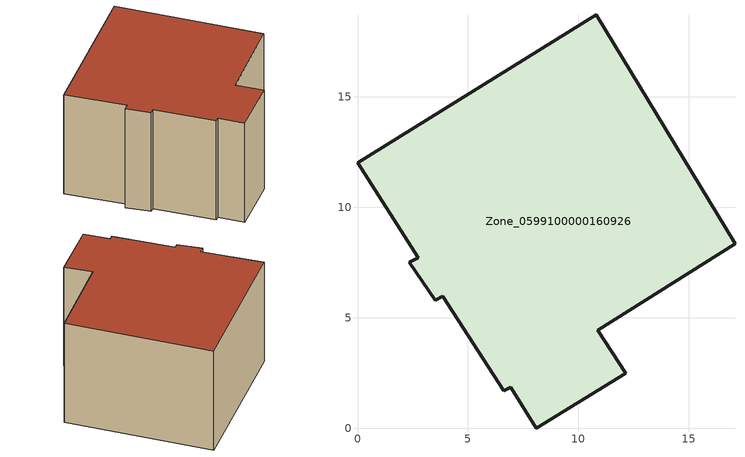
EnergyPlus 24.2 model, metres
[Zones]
Zone_0599100000160926
 floor ground (C_G): 10.81,18.71 17.09,8.35 10.87,4.44 12.14,2.48 8.09,0 6.94,1.86 6.62,1.69 3.85,5.98 3.53,5.78 2.34,7.5 2.76,7.72 0,12.01 z0
 wall outside (C_F): 2.76,7.72 2.34,7.5 3.53,5.78 3.85,5.98 6.62,1.69 6.94,1.86 8.09,0 12.14,2.48 10.87,4.44 17.09,8.35 10.81,18.71 0,12.01 2.76,7.72 z0:9.23
 roof outside (C_R): 10.81,18.71 0,12.01 2.76,7.72 2.34,7.5 3.53,5.78 3.85,5.98 6.62,1.69 6.94,1.86 8.09,0 12.14,2.48 10.87,4.44 17.09,8.35 z9.23
[BUILDING]
Pand.0599100000160926: North Axis=0; Terrain=City; Loads Convergence Tolerance Value=0.04; Temperature Convergence Tolerance Value=0.4; Solar Distribution=FullExterior; Maximum Number of Warmup Days=25; Minimum Number of Warmup Days=1
[Site:Location]
Rotterdam.The.Hague.AP_ZH_NLD Design_Conditions: Latitude=51.96; Longitude=4.45; Time Zone=1; Elevation=-4.5
[SITE:GROUNDTEMPERATURE:BUILDINGSURFACE]
18, 18, 18, 18, 18, 18, 18, 18, 18, 18, 18, 18
[MATERIAL] Thermal Absorptance=0.9; Solar Absorptance=0.7; Visible Absorptance=0.7
Name | Roughness | Thickness | Conductivity | Density | Specific Heat
G.D.1965 | MediumSmooth | 0.15 | 1 | 540 | 1210
F.D.1965 | Rough | 0.3 | 0.857143 | 1920 | 840
R.D.1965 | MediumRough | 0.2 | 0.08 | 1500 | 1000
[CONSTRUCTION]
C_G: G.D.1965
C_F: F.D.1965
C_R: R.D.1965
[ZONE]
Zone_0599100000160926: Type=1; Multiplier=1; Ceiling Height=Autocalculate; Volume=Autocalculate; Floor Area=autocalculate; Part of Total Floor Area=Yes
[ZONEINFILTRATION:DESIGNFLOWRATE]
Infil_Zone_0599100000160926: Zone or ZoneList or Space or SpaceList=Zone_0599100000160926; Schedule=AlwaysOn; Design Flow Rate Calculation Method=Flow/Area; Flow Rate per Floor Area=0.0042; Constant Term Coefficient=1; Temperature Term Coefficient=0; Velocity Term Coefficient=0; Velocity Squared Term Coefficient=0
[HVACTEMPLATE:ZONE:IDEALLOADSAIRSYSTEM]
Zone_0599100000160926: Maximum Heating Supply Air Temperature=50; Minimum Cooling Supply Air Temperature=13; Maximum Heating Supply Air Humidity Ratio=0.0156; Minimum Cooling Supply Air Humidity Ratio=0.0077; Heating Limit=NoLimit; Cooling Limit=NoLimit; Dehumidification Control Type=ConstantSensibleHeatRatio; Cooling Sensible Heat Ratio=0.7; Dehumidification Setpoint=60; Humidification Control Type=None; Humidification Setpoint=30; Outdoor Air Method=None; Outdoor Air Flow Rate per Person=0.00944; Outdoor Air Flow Rate per Zone Floor Area=0; Outdoor Air Flow Rate per Zone=0; Demand Controlled Ventilation Type=None; Outdoor Air Economizer Type=NoEconomizer; Heat Recovery Type=None; Sensible Heat Recovery Effectiveness=0.7; Latent Heat Recovery Effectiveness=0.65
[ZONECONTROL:THERMOSTAT]
ThermostatControl_Zone_0599100000160926: Zone or ZoneList=Zone_0599100000160926; Control Type Schedule=DualSetpointControlType; Control 1=Thermostat_Zone_0599100000160926; Temperature Difference Between Cutout And Setpoint=0
[THERMOSTATSETPOINT:DUALSETPOINT]
Thermostat_Zone_0599100000160926: Heating Setpoint Temperature Schedule=HeatingSetpoint_Zone_0599100000160926; Cooling Setpoint Temperature Schedule=CoolingSetpoint_Zone_0599100000160926
[SCHEDULE:COMPACT]
HeatingSetpoint_Zone_0599100000160926: Through: 12/31, For: AllDays, Until: 24:00, 21
CoolingSetpoint_Zone_0599100000160926: Through: 12/31, For: AllDays, Until: 24:00, 24
DualSetpointControlType: Through: 12/31, For: AllDays, Until: 24:00, 4
AlwaysOn: Through: 12/31, For: AllDays, Until: 24:00, 1
